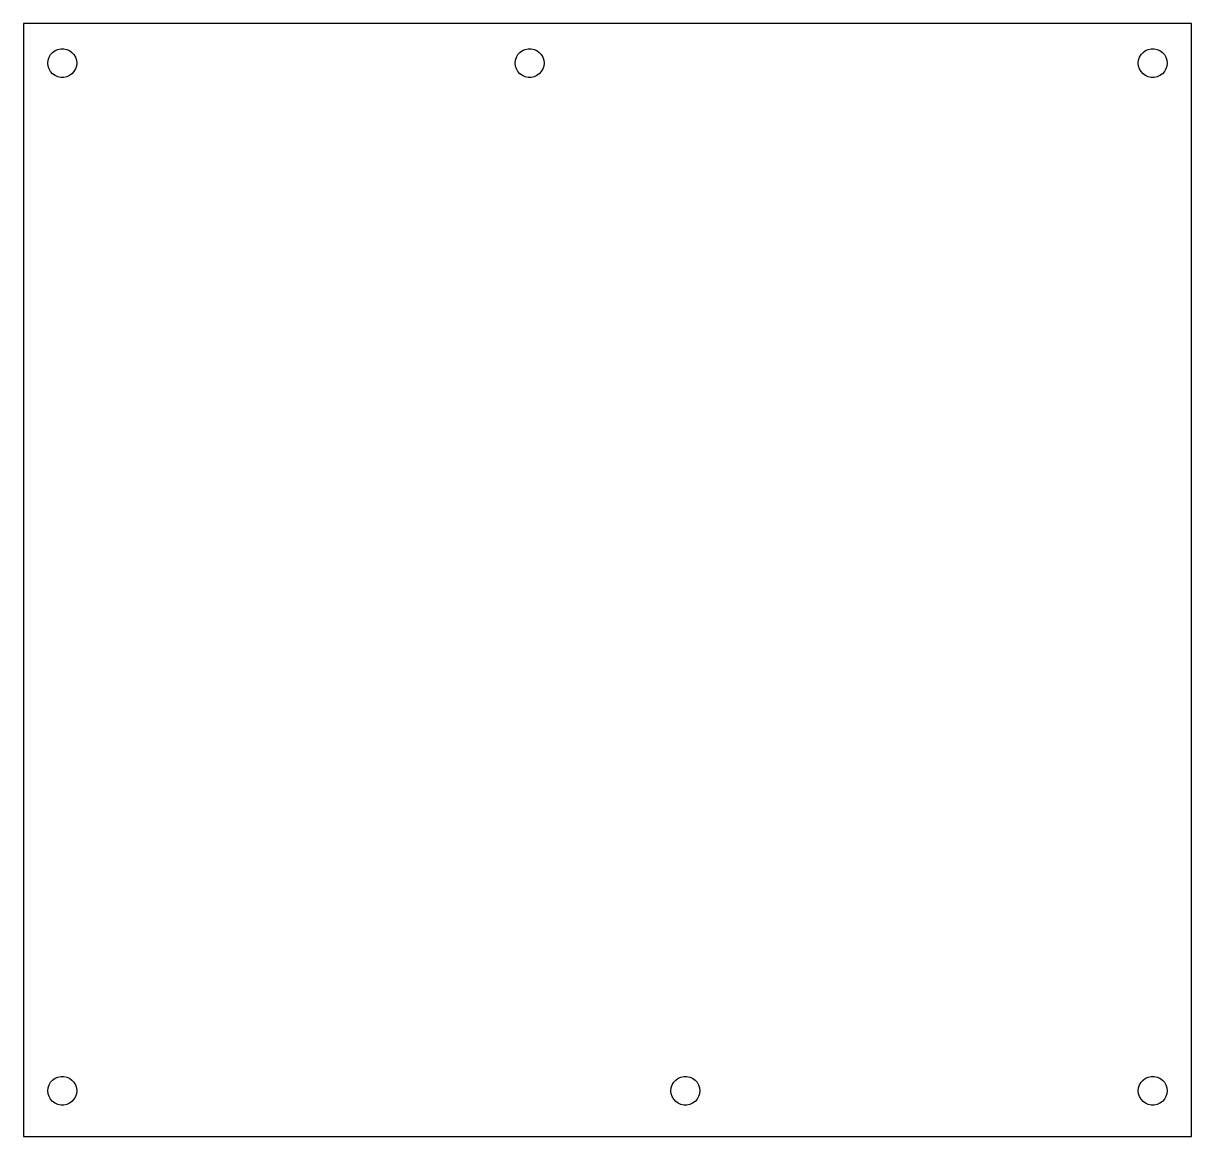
# Model space of a CAD drawing. Extents: x 0 to 150, y 0 to 143.
import ezdxf

# ---------------------------------------------------------------- set-up
doc = ezdxf.new("R2010")
doc.units = 0
doc.layers.add('Layer_1', color=7, linetype='CONTINUOUS')

msp = doc.modelspace()

# ---------------------------------------------------------------- linework, layer by layer
at = {"layer": 'Layer_1', "color": 7}
for points in [[(149.75084, 142.75085), (0.249149, 142.75085), (0.249149, 0.24915), (149.75084, 0.24915)], [(5.040209, 135.83514), (4.662449, 135.91524), (4.310619, 136.07206), (3.998709, 136.29841), (3.740669, 136.58446), (3.548179, 136.91812), (3.428759, 137.28467), (3.388859, 137.66791), (3.428759, 138.05119), (3.548179, 138.41773), (3.740669, 138.75139), (3.998709, 139.0382), (4.310619, 139.26493), (4.662449, 139.42175), (5.040209, 139.50185), (5.424929, 139.50185), (5.802639, 139.42175), (6.154479, 139.26493), (6.466379, 139.0382), (6.724419, 138.75139), (6.916909, 138.41773), (7.036319, 138.05119), (7.076219, 137.66791), (7.036319, 137.28467), (6.916909, 136.91812), (6.724419, 136.58446), (6.466379, 136.29841), (6.154479, 136.07206), (5.802639, 135.91524), (5.424929, 135.83514)], [(64.840469, 135.83514), (64.463439, 135.91524), (64.111219, 136.07206), (63.799319, 136.29841), (63.541279, 136.58446), (63.348409, 136.91812), (63.229369, 137.28467), (63.189069, 137.66791), (63.229369, 138.05119), (63.348409, 138.41773), (63.541279, 138.75139), (63.799319, 139.0382), (64.111219, 139.26493), (64.463439, 139.42175), (64.840469, 139.50185), (65.225989, 139.50185), (65.603019, 139.42175), (65.955229, 139.26493), (66.267129, 139.0382), (66.525169, 138.75139), (66.718039, 138.41773), (66.837079, 138.05119), (66.877379, 137.66791), (66.837079, 137.28467), (66.718039, 136.91812), (66.525169, 136.58446), (66.267129, 136.29841), (65.955229, 136.07206), (65.603019, 135.91524), (65.225989, 135.83514)], [(144.57472, 135.83514), (144.19768, 135.91524), (143.84547, 136.07206), (143.53357, 136.29841), (143.27553, 136.58446), (143.08267, 136.91812), (142.96363, 137.28467), (142.92333, 137.66791), (142.96363, 138.05119), (143.08267, 138.41773), (143.27553, 138.75139), (143.53357, 139.03745), (143.84547, 139.26417), (144.19768, 139.42099), (144.57472, 139.50109), (144.96024, 139.50109), (145.33727, 139.42099), (145.68948, 139.26417), (146.00139, 139.03745), (146.25943, 138.75139), (146.4523, 138.41773), (146.57134, 138.05119), (146.61164, 137.66791), (146.57134, 137.28467), (146.4523, 136.91812), (146.25943, 136.58446), (146.00139, 136.29841), (145.68948, 136.07206), (145.33727, 135.91524), (144.96024, 135.83514)], [(5.040209, 4.295), (4.662449, 4.3757), (4.310619, 4.53214), (3.998709, 4.75834), (3.740669, 5.04534), (3.548179, 5.37919), (3.428759, 5.7449), (3.388859, 6.12856), (3.428759, 6.51222), (3.548179, 6.87792), (3.740669, 7.21174), (3.998709, 7.49874), (4.310619, 7.72494), (4.662449, 7.88138), (5.040209, 7.96208), (5.424929, 7.96208), (5.802639, 7.88138), (6.154479, 7.72494), (6.466379, 7.49874), (6.724419, 7.21174), (6.916909, 6.87792), (7.036319, 6.51222), (7.076219, 6.12856), (7.036319, 5.7449), (6.916909, 5.37919), (6.724419, 5.04534), (6.466379, 4.75834), (6.154479, 4.53214), (5.802639, 4.3757), (5.424929, 4.295)], [(84.774039, 4.295), (84.396999, 4.3757), (84.044789, 4.53214), (83.732889, 4.75834), (83.474859, 5.04534), (83.281989, 5.37919), (83.162949, 5.7449), (83.122649, 6.12856), (83.162949, 6.51222), (83.281989, 6.87792), (83.474859, 7.21174), (83.732889, 7.49874), (84.044789, 7.72494), (84.396999, 7.88138), (84.774039, 7.96208), (85.159549, 7.96208), (85.536589, 7.88138), (85.888799, 7.72494), (86.200709, 7.49874), (86.458749, 7.21174), (86.651619, 6.87792), (86.770659, 6.51222), (86.810959, 6.12856), (86.770659, 5.7449), (86.651619, 5.37919), (86.458749, 5.04534), (86.200709, 4.75834), (85.888799, 4.53214), (85.536589, 4.3757), (85.159549, 4.295)], [(144.57472, 4.295), (144.19768, 4.3757), (143.84547, 4.53214), (143.53357, 4.75834), (143.27553, 5.04534), (143.08267, 5.37919), (142.96363, 5.7449), (142.92333, 6.12856), (142.96363, 6.51222), (143.08267, 6.87792), (143.27553, 7.21174), (143.53357, 7.49874), (143.84547, 7.72494), (144.19768, 7.88138), (144.57476, 7.96208), (144.96027, 7.96208), (145.33731, 7.88138), (145.68952, 7.72494), (146.00143, 7.49874), (146.25947, 7.21174), (146.45234, 6.87792), (146.57137, 6.51222), (146.61167, 6.12856), (146.57137, 5.7449), (146.45234, 5.37919), (146.25947, 5.04534), (146.00143, 4.75834), (145.68952, 4.53214), (145.33731, 4.3757), (144.96027, 4.295)]]:
    msp.add_lwpolyline(points, close=True, dxfattribs=at)

doc.saveas('drawing.dxf')
